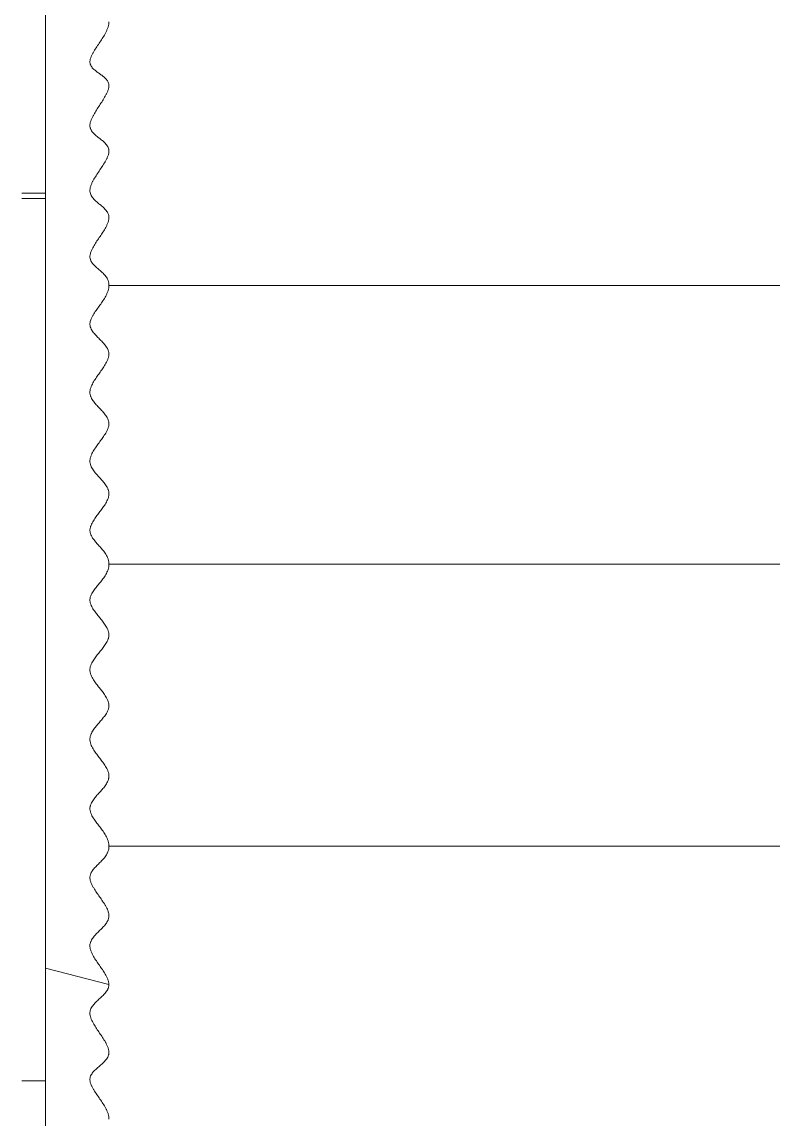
# Model space of a CAD drawing. Header units: millimetres. Extents: x -6909 to -4533, y -2578 to 782.
# Drawn here: x -5737.41 to -5724.71, y 502.14 to 520.68 of the extents above; entities that cross this region are included whole.
import ezdxf

# ---------------------------------------------------------------- set-up
doc = ezdxf.new("R2010")
doc.units = ezdxf.units.MM

msp = doc.modelspace()

# ---------------------------------------------------------------- linework, layer by layer
at = {"linetype": 'Continuous', "lineweight": 18}
for p, q in [((-5737.014, 532.039), (-5737.014, 504.692)), ((-5737.014, 517.789), (-5737.414, 517.789)), ((-5737.414, 517.699), (-5737.014, 517.699)), ((-5713.086, 516.229), (-5735.943, 516.229)), ((-5713.086, 511.518), (-5735.943, 511.518)), ((-5713.086, 506.753), (-5735.943, 506.753)), ((-5737.014, 488.539), (-5737.014, 504.692)), ((-5735.943, 504.416), (-5737.014, 504.692)), ((-5737.414, 502.789), (-5737.014, 502.789))]:
    msp.add_line(p, q, dxfattribs=at)
for points, knots in [([(-5735.943, 520.681), (-5735.943, 520.666), (-5735.944, 520.651), (-5735.949, 520.629), (-5735.95, 520.621), (-5735.954, 520.606), (-5735.956, 520.598), (-5735.964, 520.575), (-5735.97, 520.56), (-5735.982, 520.531), (-5735.989, 520.516), (-5736.011, 520.473), (-5736.027, 520.446), (-5736.061, 520.392), (-5736.078, 520.366), (-5736.113, 520.313), (-5736.13, 520.287), (-5736.165, 520.235), (-5736.182, 520.209), (-5736.206, 520.168), (-5736.214, 520.154), (-5736.229, 520.126), (-5736.236, 520.111), (-5736.249, 520.082), (-5736.254, 520.067), (-5736.26, 520.044), (-5736.262, 520.036), (-5736.264, 520.021), (-5736.264, 520.014), (-5736.264, 519.999), (-5736.264, 519.992), (-5736.262, 519.979), (-5736.26, 519.973), (-5736.255, 519.955), (-5736.249, 519.944), (-5736.238, 519.924), (-5736.231, 519.915), (-5736.217, 519.899), (-5736.21, 519.891), (-5736.194, 519.877), (-5736.186, 519.87), (-5736.17, 519.856), (-5736.162, 519.85), (-5736.137, 519.831), (-5736.12, 519.819), (-5736.086, 519.795), (-5736.069, 519.783), (-5736.036, 519.758), (-5736.02, 519.744), (-5735.997, 519.722), (-5735.99, 519.714), (-5735.979, 519.701), (-5735.976, 519.697), (-5735.969, 519.687), (-5735.966, 519.682), (-5735.958, 519.667), (-5735.953, 519.656), (-5735.947, 519.638), (-5735.946, 519.631), (-5735.944, 519.618), (-5735.943, 519.611), (-5735.943, 519.596), (-5735.944, 519.588), (-5735.945, 519.573), (-5735.947, 519.566), (-5735.951, 519.55), (-5735.953, 519.542), (-5735.958, 519.527), (-5735.96, 519.52), (-5735.969, 519.498), (-5735.976, 519.483), (-5735.99, 519.454), (-5735.997, 519.441), (-5736.02, 519.4), (-5736.036, 519.373), (-5736.069, 519.321), (-5736.086, 519.295), (-5736.12, 519.244), (-5736.137, 519.218), (-5736.17, 519.166), (-5736.186, 519.139), (-5736.209, 519.099), (-5736.216, 519.085), (-5736.23, 519.057), (-5736.237, 519.042), (-5736.249, 519.012), (-5736.254, 518.997), (-5736.26, 518.974), (-5736.261, 518.966), (-5736.264, 518.95), (-5736.264, 518.942), (-5736.265, 518.927), (-5736.264, 518.92), (-5736.263, 518.906), (-5736.261, 518.899), (-5736.258, 518.886), (-5736.256, 518.88), (-5736.251, 518.868), (-5736.249, 518.862), (-5736.24, 518.846), (-5736.234, 518.836), (-5736.22, 518.817), (-5736.213, 518.809), (-5736.19, 518.784), (-5736.173, 518.769), (-5736.14, 518.742), (-5736.123, 518.728), (-5736.088, 518.702), (-5736.071, 518.688), (-5736.037, 518.661), (-5736.021, 518.646), (-5735.997, 518.622), (-5735.989, 518.613), (-5735.975, 518.595), (-5735.969, 518.585), (-5735.957, 518.564), (-5735.952, 518.552), (-5735.946, 518.532), (-5735.945, 518.525), (-5735.943, 518.511), (-5735.943, 518.504), (-5735.943, 518.488), (-5735.944, 518.481), (-5735.946, 518.465), (-5735.948, 518.457), (-5735.952, 518.441), (-5735.954, 518.434), (-5735.96, 518.418), (-5735.963, 518.411), (-5735.972, 518.389), (-5735.979, 518.374), (-5735.993, 518.345), (-5736.001, 518.332), (-5736.024, 518.291), (-5736.041, 518.264), (-5736.075, 518.212), (-5736.092, 518.187), (-5736.126, 518.135), (-5736.143, 518.109), (-5736.177, 518.057), (-5736.193, 518.03), (-5736.215, 517.989), (-5736.223, 517.975), (-5736.233, 517.953), (-5736.236, 517.946), (-5736.242, 517.931), (-5736.245, 517.923), (-5736.251, 517.908), (-5736.253, 517.9), (-5736.257, 517.885), (-5736.259, 517.877), (-5736.262, 517.861), (-5736.263, 517.854), (-5736.264, 517.838), (-5736.265, 517.831), (-5736.263, 517.808), (-5736.261, 517.794), (-5736.252, 517.769), (-5736.247, 517.757), (-5736.235, 517.735), (-5736.228, 517.725), (-5736.214, 517.706), (-5736.207, 517.697), (-5736.183, 517.672), (-5736.167, 517.657), (-5736.134, 517.627), (-5736.117, 517.613), (-5736.082, 517.584), (-5736.065, 517.57), (-5736.032, 517.54), (-5736.016, 517.524), (-5735.993, 517.498), (-5735.986, 517.489), (-5735.976, 517.474), (-5735.972, 517.469), (-5735.966, 517.459), (-5735.963, 517.453), (-5735.955, 517.436), (-5735.95, 517.423), (-5735.945, 517.403), (-5735.944, 517.396), (-5735.943, 517.381), (-5735.943, 517.373), (-5735.944, 517.358), (-5735.945, 517.35), (-5735.947, 517.334), (-5735.949, 517.327), (-5735.955, 517.303), (-5735.961, 517.288), (-5735.973, 517.259), (-5735.979, 517.244), (-5735.994, 517.216), (-5736.001, 517.203), (-5736.024, 517.163), (-5736.04, 517.137), (-5736.073, 517.086), (-5736.09, 517.061), (-5736.124, 517.011), (-5736.141, 516.986), (-5736.174, 516.935), (-5736.19, 516.909), (-5736.213, 516.869), (-5736.22, 516.856), (-5736.234, 516.828), (-5736.24, 516.814), (-5736.248, 516.792), (-5736.251, 516.784), (-5736.256, 516.769), (-5736.258, 516.761), (-5736.261, 516.746), (-5736.263, 516.738), (-5736.264, 516.726), (-5736.264, 516.722), (-5736.264, 516.715), (-5736.264, 516.711), (-5736.264, 516.691), (-5736.261, 516.677), (-5736.252, 516.651), (-5736.247, 516.64), (-5736.234, 516.618), (-5736.226, 516.608), (-5736.211, 516.589), (-5736.204, 516.581), (-5736.179, 516.555), (-5736.162, 516.54), (-5736.128, 516.51), (-5736.11, 516.496), (-5736.076, 516.466), (-5736.059, 516.45), (-5736.034, 516.426), (-5736.026, 516.417), (-5736.011, 516.399), (-5736.003, 516.39), (-5735.988, 516.371), (-5735.982, 516.36), (-5735.969, 516.338), (-5735.964, 516.327), (-5735.956, 516.308), (-5735.954, 516.301), (-5735.95, 516.288), (-5735.947, 516.274), (-5735.945, 516.259), (-5735.943, 516.244), (-5735.943, 516.237), (-5735.943, 516.229)], [0, 0, 0, 0, 0.007813, 0.007813, 0.011719, 0.011719, 0.015625, 0.015625, 0.023438, 0.023438, 0.03125, 0.03125, 0.046875, 0.046875, 0.0625, 0.0625, 0.078125, 0.078125, 0.09375, 0.09375, 0.101563, 0.101563, 0.109375, 0.109375, 0.117188, 0.117188, 0.121094, 0.121094, 0.125, 0.125, 0.128906, 0.128906, 0.132813, 0.132813, 0.140625, 0.140625, 0.148438, 0.148438, 0.15625, 0.15625, 0.164063, 0.164063, 0.171875, 0.171875, 0.1875, 0.1875, 0.203125, 0.203125, 0.21875, 0.21875, 0.226563, 0.226563, 0.230469, 0.230469, 0.234375, 0.234375, 0.242188, 0.242188, 0.246094, 0.246094, 0.25, 0.25, 0.253906, 0.253906, 0.257813, 0.257813, 0.261719, 0.261719, 0.265625, 0.265625, 0.273438, 0.273438, 0.28125, 0.28125, 0.296875, 0.296875, 0.3125, 0.3125, 0.328125, 0.328125, 0.34375, 0.34375, 0.351563, 0.351563, 0.359375, 0.359375, 0.367188, 0.367188, 0.371094, 0.371094, 0.375, 0.375, 0.378906, 0.378906, 0.382813, 0.382813, 0.386719, 0.386719, 0.390625, 0.390625, 0.398438, 0.398438, 0.40625, 0.40625, 0.421875, 0.421875, 0.4375, 0.4375, 0.453125, 0.453125, 0.46875, 0.46875, 0.476563, 0.476563, 0.484375, 0.484375, 0.492188, 0.492188, 0.496094, 0.496094, 0.5, 0.5, 0.503906, 0.503906, 0.507813, 0.507813, 0.511719, 0.511719, 0.515625, 0.515625, 0.523438, 0.523438, 0.53125, 0.53125, 0.546875, 0.546875, 0.5625, 0.5625, 0.578125, 0.578125, 0.59375, 0.59375, 0.601563, 0.601563, 0.605469, 0.605469, 0.609375, 0.609375, 0.613281, 0.613281, 0.617188, 0.617188, 0.621094, 0.621094, 0.625, 0.625, 0.632813, 0.632813, 0.640625, 0.640625, 0.648438, 0.648438, 0.65625, 0.65625, 0.671875, 0.671875, 0.6875, 0.6875, 0.703125, 0.703125, 0.71875, 0.71875, 0.726563, 0.726563, 0.730469, 0.730469, 0.734375, 0.734375, 0.742188, 0.742188, 0.746094, 0.746094, 0.75, 0.75, 0.753906, 0.753906, 0.757813, 0.757813, 0.765625, 0.765625, 0.773438, 0.773438, 0.78125, 0.78125, 0.796875, 0.796875, 0.8125, 0.8125, 0.828125, 0.828125, 0.84375, 0.84375, 0.851563, 0.851563, 0.859375, 0.859375, 0.863281, 0.863281, 0.867188, 0.867188, 0.871094, 0.871094, 0.873047, 0.873047, 0.875, 0.875, 0.882813, 0.882813, 0.890625, 0.890625, 0.898438, 0.898438, 0.90625, 0.90625, 0.921875, 0.921875, 0.9375, 0.9375, 0.953125, 0.953125, 0.960938, 0.960938, 0.96875, 0.96875, 0.976563, 0.976563, 0.984375, 0.984375, 0.988281, 0.988281, 0.992188, 0.996094, 0.996094, 1, 1, 1, 1]), ([(-5735.943, 516.229), (-5735.943, 516.213), (-5735.944, 516.198), (-5735.949, 516.174), (-5735.95, 516.166), (-5735.954, 516.15), (-5735.956, 516.143), (-5735.964, 516.12), (-5735.97, 516.105), (-5735.982, 516.076), (-5735.989, 516.062), (-5736.011, 516.02), (-5736.028, 515.994), (-5736.061, 515.944), (-5736.078, 515.919), (-5736.113, 515.871), (-5736.13, 515.847), (-5736.165, 515.798), (-5736.182, 515.774), (-5736.206, 515.735), (-5736.214, 515.722), (-5736.229, 515.695), (-5736.236, 515.681), (-5736.249, 515.652), (-5736.254, 515.637), (-5736.26, 515.614), (-5736.262, 515.606), (-5736.264, 515.59), (-5736.264, 515.583), (-5736.264, 515.567), (-5736.264, 515.559), (-5736.262, 515.544), (-5736.26, 515.537), (-5736.255, 515.517), (-5736.249, 515.504), (-5736.238, 515.48), (-5736.231, 515.469), (-5736.217, 515.448), (-5736.21, 515.438), (-5736.194, 515.419), (-5736.186, 515.41), (-5736.17, 515.391), (-5736.162, 515.383), (-5736.137, 515.357), (-5736.12, 515.34), (-5736.086, 515.306), (-5736.069, 515.29), (-5736.036, 515.255), (-5736.02, 515.237), (-5735.997, 515.207), (-5735.989, 515.197), (-5735.979, 515.181), (-5735.976, 515.175), (-5735.969, 515.164), (-5735.966, 515.158), (-5735.957, 515.14), (-5735.952, 515.127), (-5735.947, 515.105), (-5735.946, 515.098), (-5735.944, 515.083), (-5735.943, 515.076), (-5735.943, 515.06), (-5735.944, 515.052), (-5735.946, 515.036), (-5735.947, 515.028), (-5735.951, 515.013), (-5735.953, 515.005), (-5735.958, 514.99), (-5735.96, 514.982), (-5735.969, 514.961), (-5735.976, 514.946), (-5735.99, 514.919), (-5735.997, 514.906), (-5736.02, 514.867), (-5736.036, 514.843), (-5736.07, 514.795), (-5736.087, 514.771), (-5736.12, 514.724), (-5736.137, 514.7), (-5736.17, 514.652), (-5736.187, 514.627), (-5736.209, 514.589), (-5736.217, 514.576), (-5736.23, 514.549), (-5736.237, 514.535), (-5736.249, 514.506), (-5736.254, 514.49), (-5736.26, 514.467), (-5736.261, 514.459), (-5736.264, 514.443), (-5736.264, 514.435), (-5736.265, 514.419), (-5736.264, 514.411), (-5736.263, 514.395), (-5736.261, 514.388), (-5736.258, 514.373), (-5736.256, 514.366), (-5736.251, 514.352), (-5736.249, 514.346), (-5736.24, 514.326), (-5736.234, 514.314), (-5736.22, 514.292), (-5736.213, 514.281), (-5736.19, 514.25), (-5736.173, 514.23), (-5736.14, 514.193), (-5736.122, 514.175), (-5736.088, 514.139), (-5736.071, 514.121), (-5736.037, 514.084), (-5736.02, 514.065), (-5735.997, 514.034), (-5735.989, 514.024), (-5735.975, 514.001), (-5735.968, 513.989), (-5735.957, 513.963), (-5735.952, 513.95), (-5735.946, 513.928), (-5735.945, 513.92), (-5735.943, 513.905), (-5735.943, 513.897), (-5735.943, 513.881), (-5735.944, 513.873), (-5735.946, 513.857), (-5735.948, 513.849), (-5735.952, 513.833), (-5735.955, 513.825), (-5735.96, 513.81), (-5735.963, 513.803), (-5735.972, 513.781), (-5735.979, 513.768), (-5735.993, 513.741), (-5736.001, 513.728), (-5736.025, 513.69), (-5736.041, 513.666), (-5736.075, 513.618), (-5736.092, 513.595), (-5736.127, 513.548), (-5736.144, 513.525), (-5736.177, 513.477), (-5736.193, 513.452), (-5736.216, 513.413), (-5736.223, 513.4), (-5736.233, 513.38), (-5736.236, 513.373), (-5736.242, 513.358), (-5736.245, 513.351), (-5736.251, 513.336), (-5736.253, 513.329), (-5736.257, 513.313), (-5736.259, 513.306), (-5736.262, 513.29), (-5736.263, 513.282), (-5736.265, 513.266), (-5736.265, 513.258), (-5736.263, 513.234), (-5736.261, 513.219), (-5736.252, 513.19), (-5736.247, 513.176), (-5736.235, 513.151), (-5736.228, 513.139), (-5736.214, 513.116), (-5736.206, 513.105), (-5736.183, 513.074), (-5736.167, 513.054), (-5736.133, 513.015), (-5736.116, 512.997), (-5736.082, 512.959), (-5736.065, 512.94), (-5736.032, 512.902), (-5736.015, 512.882), (-5735.993, 512.849), (-5735.985, 512.838), (-5735.975, 512.82), (-5735.972, 512.814), (-5735.966, 512.802), (-5735.963, 512.795), (-5735.957, 512.782), (-5735.955, 512.775), (-5735.95, 512.761), (-5735.948, 512.754), (-5735.945, 512.738), (-5735.944, 512.731), (-5735.943, 512.715), (-5735.943, 512.707), (-5735.944, 512.691), (-5735.945, 512.683), (-5735.947, 512.667), (-5735.949, 512.66), (-5735.955, 512.637), (-5735.961, 512.622), (-5735.973, 512.594), (-5735.98, 512.581), (-5735.994, 512.554), (-5736.001, 512.542), (-5736.025, 512.505), (-5736.041, 512.482), (-5736.074, 512.436), (-5736.091, 512.414), (-5736.124, 512.369), (-5736.141, 512.346), (-5736.174, 512.3), (-5736.19, 512.277), (-5736.213, 512.24), (-5736.22, 512.227), (-5736.234, 512.201), (-5736.24, 512.188), (-5736.249, 512.167), (-5736.251, 512.16), (-5736.256, 512.145), (-5736.258, 512.137), (-5736.262, 512.122), (-5736.263, 512.114), (-5736.264, 512.102), (-5736.264, 512.098), (-5736.264, 512.09), (-5736.264, 512.086), (-5736.264, 512.074), (-5736.263, 512.066), (-5736.26, 512.051), (-5736.259, 512.043), (-5736.252, 512.022), (-5736.246, 512.008), (-5736.233, 511.983), (-5736.226, 511.971), (-5736.211, 511.949), (-5736.203, 511.938), (-5736.179, 511.907), (-5736.162, 511.887), (-5736.128, 511.849), (-5736.11, 511.83), (-5736.076, 511.791), (-5736.059, 511.772), (-5736.026, 511.731), (-5736.01, 511.709), (-5735.988, 511.674), (-5735.982, 511.662), (-5735.969, 511.636), (-5735.963, 511.623), (-5735.956, 511.602), (-5735.954, 511.594), (-5735.95, 511.58), (-5735.945, 511.557), (-5735.943, 511.534), (-5735.943, 511.518)], [0, 0, 0, 0, 0.007813, 0.007813, 0.011719, 0.011719, 0.015625, 0.015625, 0.023438, 0.023438, 0.03125, 0.03125, 0.046875, 0.046875, 0.0625, 0.0625, 0.078125, 0.078125, 0.09375, 0.09375, 0.101562, 0.101562, 0.109375, 0.109375, 0.117187, 0.117187, 0.121094, 0.121094, 0.125, 0.125, 0.128906, 0.128906, 0.132812, 0.132812, 0.140625, 0.140625, 0.148437, 0.148437, 0.15625, 0.15625, 0.164062, 0.164062, 0.171875, 0.171875, 0.1875, 0.1875, 0.203125, 0.203125, 0.21875, 0.21875, 0.226562, 0.226562, 0.230469, 0.230469, 0.234375, 0.234375, 0.242187, 0.242187, 0.246094, 0.246094, 0.25, 0.25, 0.253906, 0.253906, 0.257812, 0.257812, 0.261719, 0.261719, 0.265625, 0.265625, 0.273437, 0.273437, 0.28125, 0.28125, 0.296875, 0.296875, 0.3125, 0.3125, 0.328125, 0.328125, 0.34375, 0.34375, 0.351562, 0.351562, 0.359375, 0.359375, 0.367187, 0.367187, 0.371094, 0.371094, 0.375, 0.375, 0.378906, 0.378906, 0.382812, 0.382812, 0.386719, 0.386719, 0.390625, 0.390625, 0.398437, 0.398437, 0.40625, 0.40625, 0.421875, 0.421875, 0.4375, 0.4375, 0.453125, 0.453125, 0.46875, 0.46875, 0.476562, 0.476562, 0.484375, 0.484375, 0.492187, 0.492187, 0.496094, 0.496094, 0.5, 0.5, 0.503906, 0.503906, 0.507812, 0.507812, 0.511719, 0.511719, 0.515625, 0.515625, 0.523437, 0.523437, 0.53125, 0.53125, 0.546875, 0.546875, 0.5625, 0.5625, 0.578125, 0.578125, 0.59375, 0.59375, 0.601562, 0.601562, 0.605469, 0.605469, 0.609375, 0.609375, 0.613281, 0.613281, 0.617187, 0.617187, 0.621094, 0.621094, 0.625, 0.625, 0.632812, 0.632812, 0.640625, 0.640625, 0.648437, 0.648437, 0.65625, 0.65625, 0.671875, 0.671875, 0.6875, 0.6875, 0.703125, 0.703125, 0.71875, 0.71875, 0.726562, 0.726562, 0.730469, 0.730469, 0.734375, 0.734375, 0.738281, 0.738281, 0.742187, 0.742187, 0.746094, 0.746094, 0.75, 0.75, 0.753906, 0.753906, 0.757812, 0.757812, 0.765625, 0.765625, 0.773437, 0.773437, 0.78125, 0.78125, 0.796875, 0.796875, 0.8125, 0.8125, 0.828125, 0.828125, 0.84375, 0.84375, 0.851562, 0.851562, 0.859375, 0.859375, 0.863281, 0.863281, 0.867187, 0.867187, 0.871094, 0.871094, 0.873047, 0.873047, 0.875, 0.875, 0.878906, 0.878906, 0.882812, 0.882812, 0.890625, 0.890625, 0.898437, 0.898437, 0.90625, 0.90625, 0.921875, 0.921875, 0.9375, 0.9375, 0.953125, 0.953125, 0.96875, 0.96875, 0.976562, 0.976562, 0.984375, 0.984375, 0.988281, 0.988281, 0.992187, 1, 1, 1, 1]), ([(-5735.943, 511.518), (-5735.943, 511.502), (-5735.944, 511.486), (-5735.949, 511.462), (-5735.95, 511.454), (-5735.954, 511.439), (-5735.956, 511.431), (-5735.964, 511.409), (-5735.97, 511.395), (-5735.982, 511.368), (-5735.989, 511.355), (-5736.011, 511.317), (-5736.027, 511.294), (-5736.061, 511.249), (-5736.078, 511.227), (-5736.113, 511.185), (-5736.13, 511.164), (-5736.165, 511.121), (-5736.182, 511.099), (-5736.206, 511.065), (-5736.214, 511.053), (-5736.229, 511.028), (-5736.236, 511.016), (-5736.249, 510.989), (-5736.254, 510.974), (-5736.26, 510.952), (-5736.262, 510.944), (-5736.264, 510.928), (-5736.264, 510.92), (-5736.264, 510.904), (-5736.264, 510.896), (-5736.262, 510.88), (-5736.26, 510.873), (-5736.255, 510.85), (-5736.249, 510.836), (-5736.238, 510.809), (-5736.231, 510.796), (-5736.217, 510.772), (-5736.21, 510.76), (-5736.194, 510.737), (-5736.186, 510.726), (-5736.17, 510.704), (-5736.162, 510.693), (-5736.137, 510.661), (-5736.12, 510.64), (-5736.086, 510.599), (-5736.069, 510.578), (-5736.036, 510.535), (-5736.02, 510.513), (-5735.997, 510.478), (-5735.99, 510.466), (-5735.979, 510.447), (-5735.976, 510.441), (-5735.969, 510.428), (-5735.966, 510.421), (-5735.958, 510.4), (-5735.953, 510.386), (-5735.947, 510.363), (-5735.946, 510.356), (-5735.944, 510.34), (-5735.943, 510.332), (-5735.943, 510.316), (-5735.944, 510.308), (-5735.945, 510.292), (-5735.947, 510.284), (-5735.951, 510.269), (-5735.953, 510.262), (-5735.958, 510.247), (-5735.96, 510.24), (-5735.969, 510.22), (-5735.976, 510.207), (-5735.99, 510.182), (-5735.997, 510.17), (-5736.02, 510.136), (-5736.036, 510.114), (-5736.069, 510.072), (-5736.086, 510.051), (-5736.12, 510.01), (-5736.137, 509.99), (-5736.17, 509.947), (-5736.186, 509.926), (-5736.209, 509.892), (-5736.216, 509.88), (-5736.23, 509.855), (-5736.237, 509.843), (-5736.249, 509.815), (-5736.254, 509.801), (-5736.26, 509.778), (-5736.261, 509.77), (-5736.264, 509.755), (-5736.264, 509.746), (-5736.265, 509.73), (-5736.264, 509.722), (-5736.263, 509.706), (-5736.261, 509.698), (-5736.258, 509.682), (-5736.256, 509.675), (-5736.251, 509.66), (-5736.249, 509.653), (-5736.24, 509.631), (-5736.234, 509.618), (-5736.22, 509.592), (-5736.213, 509.579), (-5736.19, 509.543), (-5736.173, 509.52), (-5736.14, 509.475), (-5736.123, 509.453), (-5736.088, 509.409), (-5736.071, 509.388), (-5736.037, 509.343), (-5736.021, 509.32), (-5735.997, 509.284), (-5735.989, 509.271), (-5735.975, 509.245), (-5735.969, 509.232), (-5735.957, 509.203), (-5735.952, 509.189), (-5735.946, 509.165), (-5735.945, 509.157), (-5735.943, 509.141), (-5735.943, 509.133), (-5735.943, 509.117), (-5735.944, 509.109), (-5735.946, 509.093), (-5735.948, 509.086), (-5735.952, 509.071), (-5735.954, 509.063), (-5735.96, 509.049), (-5735.963, 509.043), (-5735.972, 509.023), (-5735.979, 509.01), (-5735.993, 508.986), (-5736.001, 508.975), (-5736.024, 508.941), (-5736.041, 508.92), (-5736.075, 508.879), (-5736.092, 508.86), (-5736.126, 508.82), (-5736.143, 508.8), (-5736.177, 508.758), (-5736.193, 508.737), (-5736.215, 508.703), (-5736.223, 508.691), (-5736.233, 508.672), (-5736.236, 508.666), (-5736.242, 508.653), (-5736.245, 508.646), (-5736.251, 508.632), (-5736.253, 508.625), (-5736.257, 508.611), (-5736.259, 508.603), (-5736.262, 508.588), (-5736.263, 508.58), (-5736.264, 508.565), (-5736.265, 508.556), (-5736.263, 508.532), (-5736.261, 508.516), (-5736.252, 508.486), (-5736.247, 508.471), (-5736.235, 508.443), (-5736.228, 508.43), (-5736.214, 508.403), (-5736.207, 508.391), (-5736.183, 508.354), (-5736.167, 508.331), (-5736.134, 508.285), (-5736.117, 508.263), (-5736.082, 508.218), (-5736.065, 508.196), (-5736.032, 508.15), (-5736.016, 508.127), (-5735.993, 508.09), (-5735.986, 508.077), (-5735.976, 508.057), (-5735.972, 508.05), (-5735.966, 508.036), (-5735.963, 508.029), (-5735.955, 508.008), (-5735.95, 507.993), (-5735.945, 507.969), (-5735.944, 507.961), (-5735.943, 507.945), (-5735.943, 507.937), (-5735.944, 507.921), (-5735.945, 507.913), (-5735.947, 507.898), (-5735.949, 507.891), (-5735.955, 507.869), (-5735.961, 507.856), (-5735.973, 507.83), (-5735.979, 507.818), (-5735.994, 507.795), (-5736.001, 507.784), (-5736.024, 507.752), (-5736.04, 507.732), (-5736.073, 507.693), (-5736.09, 507.674), (-5736.124, 507.637), (-5736.141, 507.618), (-5736.174, 507.579), (-5736.19, 507.559), (-5736.213, 507.527), (-5736.22, 507.516), (-5736.234, 507.493), (-5736.24, 507.481), (-5736.248, 507.462), (-5736.251, 507.455), (-5736.256, 507.442), (-5736.258, 507.434), (-5736.261, 507.42), (-5736.263, 507.412), (-5736.264, 507.4), (-5736.264, 507.397), (-5736.264, 507.389), (-5736.264, 507.385), (-5736.264, 507.364), (-5736.261, 507.349), (-5736.252, 507.318), (-5736.247, 507.303), (-5736.234, 507.276), (-5736.226, 507.262), (-5736.211, 507.237), (-5736.204, 507.224), (-5736.179, 507.188), (-5736.162, 507.165), (-5736.128, 507.12), (-5736.11, 507.097), (-5736.076, 507.052), (-5736.059, 507.029), (-5736.034, 506.993), (-5736.026, 506.981), (-5736.011, 506.956), (-5736.003, 506.944), (-5735.988, 506.917), (-5735.982, 506.904), (-5735.969, 506.876), (-5735.964, 506.862), (-5735.956, 506.839), (-5735.954, 506.832), (-5735.95, 506.816), (-5735.947, 506.801), (-5735.945, 506.785), (-5735.943, 506.769), (-5735.943, 506.761), (-5735.943, 506.753)], [0, 0, 0, 0, 0.007813, 0.007813, 0.011719, 0.011719, 0.015625, 0.015625, 0.023438, 0.023438, 0.03125, 0.03125, 0.046875, 0.046875, 0.0625, 0.0625, 0.078125, 0.078125, 0.09375, 0.09375, 0.101563, 0.101563, 0.109375, 0.109375, 0.117188, 0.117188, 0.121094, 0.121094, 0.125, 0.125, 0.128906, 0.128906, 0.132813, 0.132813, 0.140625, 0.140625, 0.148438, 0.148438, 0.15625, 0.15625, 0.164063, 0.164063, 0.171875, 0.171875, 0.1875, 0.1875, 0.203125, 0.203125, 0.21875, 0.21875, 0.226563, 0.226563, 0.230469, 0.230469, 0.234375, 0.234375, 0.242188, 0.242188, 0.246094, 0.246094, 0.25, 0.25, 0.253906, 0.253906, 0.257813, 0.257813, 0.261719, 0.261719, 0.265625, 0.265625, 0.273438, 0.273438, 0.28125, 0.28125, 0.296875, 0.296875, 0.3125, 0.3125, 0.328125, 0.328125, 0.34375, 0.34375, 0.351563, 0.351563, 0.359375, 0.359375, 0.367188, 0.367188, 0.371094, 0.371094, 0.375, 0.375, 0.378906, 0.378906, 0.382813, 0.382813, 0.386719, 0.386719, 0.390625, 0.390625, 0.398438, 0.398438, 0.40625, 0.40625, 0.421875, 0.421875, 0.4375, 0.4375, 0.453125, 0.453125, 0.46875, 0.46875, 0.476562, 0.476562, 0.484375, 0.484375, 0.492187, 0.492187, 0.496094, 0.496094, 0.5, 0.5, 0.503906, 0.503906, 0.507812, 0.507812, 0.511719, 0.511719, 0.515625, 0.515625, 0.523437, 0.523437, 0.53125, 0.53125, 0.546875, 0.546875, 0.5625, 0.5625, 0.578125, 0.578125, 0.59375, 0.59375, 0.601562, 0.601562, 0.605469, 0.605469, 0.609375, 0.609375, 0.613281, 0.613281, 0.617187, 0.617187, 0.621094, 0.621094, 0.625, 0.625, 0.632812, 0.632812, 0.640625, 0.640625, 0.648437, 0.648437, 0.65625, 0.65625, 0.671875, 0.671875, 0.6875, 0.6875, 0.703125, 0.703125, 0.71875, 0.71875, 0.726562, 0.726562, 0.730469, 0.730469, 0.734375, 0.734375, 0.742187, 0.742187, 0.746094, 0.746094, 0.75, 0.75, 0.753906, 0.753906, 0.757812, 0.757812, 0.765625, 0.765625, 0.773437, 0.773437, 0.78125, 0.78125, 0.796875, 0.796875, 0.8125, 0.8125, 0.828125, 0.828125, 0.84375, 0.84375, 0.851562, 0.851562, 0.859375, 0.859375, 0.863281, 0.863281, 0.867187, 0.867187, 0.871094, 0.871094, 0.873047, 0.873047, 0.875, 0.875, 0.882812, 0.882812, 0.890625, 0.890625, 0.898437, 0.898437, 0.90625, 0.90625, 0.921875, 0.921875, 0.9375, 0.9375, 0.953125, 0.953125, 0.960937, 0.960937, 0.96875, 0.96875, 0.976562, 0.976562, 0.984375, 0.984375, 0.988281, 0.988281, 0.992187, 0.996094, 0.996094, 1, 1, 1, 1]), ([(-5735.943, 504.416), (-5735.943, 504.431), (-5735.945, 504.447), (-5735.951, 504.471), (-5735.953, 504.478), (-5735.958, 504.494), (-5735.961, 504.501), (-5735.97, 504.523), (-5735.976, 504.537), (-5735.991, 504.565), (-5735.998, 504.578), (-5736.021, 504.618), (-5736.038, 504.643), (-5736.071, 504.693), (-5736.088, 504.717), (-5736.122, 504.766), (-5736.139, 504.79), (-5736.172, 504.84), (-5736.188, 504.865), (-5736.211, 504.905), (-5736.218, 504.918), (-5736.232, 504.946), (-5736.238, 504.96), (-5736.247, 504.982), (-5736.249, 504.989), (-5736.254, 505.004), (-5736.256, 505.012), (-5736.26, 505.028), (-5736.262, 505.035), (-5736.264, 505.051), (-5736.264, 505.059), (-5736.265, 505.083), (-5736.263, 505.097), (-5736.258, 505.119), (-5736.256, 505.125), (-5736.251, 505.139), (-5736.249, 505.145), (-5736.24, 505.163), (-5736.234, 505.175), (-5736.22, 505.196), (-5736.213, 505.206), (-5736.19, 505.236), (-5736.174, 505.253), (-5736.141, 505.288), (-5736.125, 505.304), (-5736.091, 505.337), (-5736.074, 505.354), (-5736.041, 505.388), (-5736.024, 505.405), (-5736.001, 505.434), (-5735.994, 505.444), (-5735.98, 505.464), (-5735.973, 505.475), (-5735.964, 505.493), (-5735.961, 505.499), (-5735.955, 505.512), (-5735.953, 505.519), (-5735.949, 505.533), (-5735.947, 505.54), (-5735.944, 505.555), (-5735.943, 505.563), (-5735.943, 505.578), (-5735.943, 505.586), (-5735.944, 505.602), (-5735.946, 505.611), (-5735.949, 505.626), (-5735.951, 505.634), (-5735.956, 505.65), (-5735.958, 505.657), (-5735.967, 505.68), (-5735.973, 505.694), (-5735.987, 505.722), (-5735.994, 505.735), (-5736.009, 505.762), (-5736.017, 505.775), (-5736.034, 505.8), (-5736.042, 505.813), (-5736.067, 505.85), (-5736.084, 505.874), (-5736.118, 505.923), (-5736.136, 505.947), (-5736.169, 505.996), (-5736.186, 506.021), (-5736.209, 506.06), (-5736.217, 506.074), (-5736.231, 506.101), (-5736.238, 506.115), (-5736.247, 506.137), (-5736.249, 506.145), (-5736.254, 506.16), (-5736.257, 506.168), (-5736.26, 506.183), (-5736.262, 506.191), (-5736.264, 506.207), (-5736.265, 506.216), (-5736.264, 506.231), (-5736.264, 506.239), (-5736.261, 506.254), (-5736.26, 506.262), (-5736.253, 506.283), (-5736.248, 506.296), (-5736.238, 506.314), (-5736.235, 506.32), (-5736.228, 506.331), (-5736.224, 506.336), (-5736.213, 506.352), (-5736.205, 506.362), (-5736.181, 506.39), (-5736.164, 506.408), (-5736.13, 506.443), (-5736.112, 506.46), (-5736.078, 506.494), (-5736.06, 506.512), (-5736.028, 506.549), (-5736.012, 506.569), (-5735.99, 506.601), (-5735.983, 506.612), (-5735.973, 506.63), (-5735.97, 506.636), (-5735.965, 506.649), (-5735.962, 506.656), (-5735.954, 506.676), (-5735.95, 506.691), (-5735.946, 506.713), (-5735.945, 506.721), (-5735.943, 506.737), (-5735.943, 506.745), (-5735.943, 506.753)], [0, 0, 0, 0, 0.015625, 0.015625, 0.023437, 0.023437, 0.03125, 0.03125, 0.046875, 0.046875, 0.0625, 0.0625, 0.09375, 0.09375, 0.125, 0.125, 0.15625, 0.15625, 0.1875, 0.1875, 0.203125, 0.203125, 0.21875, 0.21875, 0.226562, 0.226562, 0.234375, 0.234375, 0.242187, 0.242187, 0.25, 0.25, 0.265625, 0.265625, 0.273437, 0.273437, 0.28125, 0.28125, 0.296875, 0.296875, 0.3125, 0.3125, 0.34375, 0.34375, 0.375, 0.375, 0.40625, 0.40625, 0.4375, 0.4375, 0.453125, 0.453125, 0.46875, 0.46875, 0.476562, 0.476562, 0.484375, 0.484375, 0.492187, 0.492187, 0.5, 0.5, 0.507812, 0.507812, 0.515625, 0.515625, 0.523437, 0.523437, 0.53125, 0.53125, 0.546875, 0.546875, 0.5625, 0.5625, 0.578125, 0.578125, 0.59375, 0.59375, 0.625, 0.625, 0.65625, 0.65625, 0.6875, 0.6875, 0.703125, 0.703125, 0.71875, 0.71875, 0.726562, 0.726562, 0.734375, 0.734375, 0.742187, 0.742187, 0.75, 0.75, 0.757812, 0.757812, 0.765625, 0.765625, 0.78125, 0.78125, 0.789062, 0.789062, 0.796875, 0.796875, 0.8125, 0.8125, 0.84375, 0.84375, 0.875, 0.875, 0.90625, 0.90625, 0.9375, 0.9375, 0.953125, 0.953125, 0.960937, 0.960937, 0.96875, 0.96875, 0.984375, 0.984375, 0.992188, 0.992188, 1, 1, 1, 1]), ([(-5735.943, 502.143), (-5735.943, 502.158), (-5735.944, 502.173), (-5735.949, 502.197), (-5735.95, 502.204), (-5735.954, 502.22), (-5735.956, 502.228), (-5735.964, 502.251), (-5735.97, 502.266), (-5735.982, 502.295), (-5735.989, 502.309), (-5736.011, 502.352), (-5736.027, 502.379), (-5736.061, 502.431), (-5736.078, 502.456), (-5736.112, 502.507), (-5736.13, 502.532), (-5736.165, 502.583), (-5736.182, 502.608), (-5736.206, 502.648), (-5736.214, 502.662), (-5736.229, 502.689), (-5736.236, 502.703), (-5736.248, 502.733), (-5736.254, 502.748), (-5736.26, 502.771), (-5736.261, 502.779), (-5736.264, 502.794), (-5736.264, 502.802), (-5736.265, 502.817), (-5736.264, 502.825), (-5736.262, 502.839), (-5736.26, 502.846), (-5736.255, 502.865), (-5736.25, 502.877), (-5736.238, 502.899), (-5736.231, 502.909), (-5736.217, 502.928), (-5736.21, 502.937), (-5736.195, 502.954), (-5736.187, 502.962), (-5736.171, 502.978), (-5736.162, 502.986), (-5736.138, 503.008), (-5736.121, 503.023), (-5736.087, 503.052), (-5736.07, 503.066), (-5736.037, 503.097), (-5736.02, 503.113), (-5735.998, 503.139), (-5735.99, 503.148), (-5735.976, 503.167), (-5735.97, 503.177), (-5735.958, 503.2), (-5735.953, 503.212), (-5735.947, 503.232), (-5735.946, 503.239), (-5735.944, 503.253), (-5735.943, 503.26), (-5735.943, 503.276), (-5735.943, 503.283), (-5735.945, 503.299), (-5735.947, 503.307), (-5735.95, 503.322), (-5735.952, 503.33), (-5735.957, 503.345), (-5735.96, 503.353), (-5735.968, 503.375), (-5735.975, 503.389), (-5735.989, 503.417), (-5735.996, 503.431), (-5736.019, 503.471), (-5736.035, 503.497), (-5736.069, 503.547), (-5736.085, 503.572), (-5736.119, 503.621), (-5736.136, 503.646), (-5736.169, 503.697), (-5736.185, 503.722), (-5736.208, 503.762), (-5736.216, 503.775), (-5736.229, 503.803), (-5736.236, 503.817), (-5736.248, 503.846), (-5736.253, 503.862), (-5736.259, 503.885), (-5736.261, 503.893), (-5736.263, 503.909), (-5736.264, 503.917), (-5736.265, 503.933), (-5736.264, 503.941), (-5736.263, 503.956), (-5736.262, 503.963), (-5736.257, 503.984), (-5736.252, 503.997), (-5736.241, 504.021), (-5736.235, 504.032), (-5736.221, 504.053), (-5736.214, 504.063), (-5736.191, 504.091), (-5736.175, 504.108), (-5736.141, 504.141), (-5736.124, 504.157), (-5736.09, 504.188), (-5736.072, 504.204), (-5736.039, 504.237), (-5736.022, 504.253), (-5735.999, 504.281), (-5735.991, 504.291), (-5735.977, 504.311), (-5735.97, 504.322), (-5735.961, 504.339), (-5735.958, 504.345), (-5735.953, 504.358), (-5735.951, 504.365), (-5735.945, 504.385), (-5735.943, 504.4), (-5735.943, 504.416)], [0, 0, 0, 0, 0.015625, 0.015625, 0.023438, 0.023438, 0.03125, 0.03125, 0.046875, 0.046875, 0.0625, 0.0625, 0.09375, 0.09375, 0.125, 0.125, 0.15625, 0.15625, 0.1875, 0.1875, 0.203125, 0.203125, 0.21875, 0.21875, 0.234375, 0.234375, 0.242188, 0.242188, 0.25, 0.25, 0.257813, 0.257813, 0.265625, 0.265625, 0.28125, 0.28125, 0.296875, 0.296875, 0.3125, 0.3125, 0.328125, 0.328125, 0.34375, 0.34375, 0.375, 0.375, 0.40625, 0.40625, 0.4375, 0.4375, 0.453125, 0.453125, 0.46875, 0.46875, 0.484375, 0.484375, 0.492187, 0.492187, 0.5, 0.5, 0.507812, 0.507812, 0.515625, 0.515625, 0.523437, 0.523437, 0.53125, 0.53125, 0.546875, 0.546875, 0.5625, 0.5625, 0.59375, 0.59375, 0.625, 0.625, 0.65625, 0.65625, 0.6875, 0.6875, 0.703125, 0.703125, 0.71875, 0.71875, 0.734375, 0.734375, 0.742187, 0.742187, 0.75, 0.75, 0.757812, 0.757812, 0.765625, 0.765625, 0.78125, 0.78125, 0.796875, 0.796875, 0.8125, 0.8125, 0.84375, 0.84375, 0.875, 0.875, 0.90625, 0.90625, 0.9375, 0.9375, 0.953125, 0.953125, 0.96875, 0.96875, 0.976562, 0.976562, 0.984375, 0.984375, 1, 1, 1, 1])]:
    msp.add_open_spline(points, degree=3, knots=knots, dxfattribs=at)

doc.saveas('drawing.dxf')
